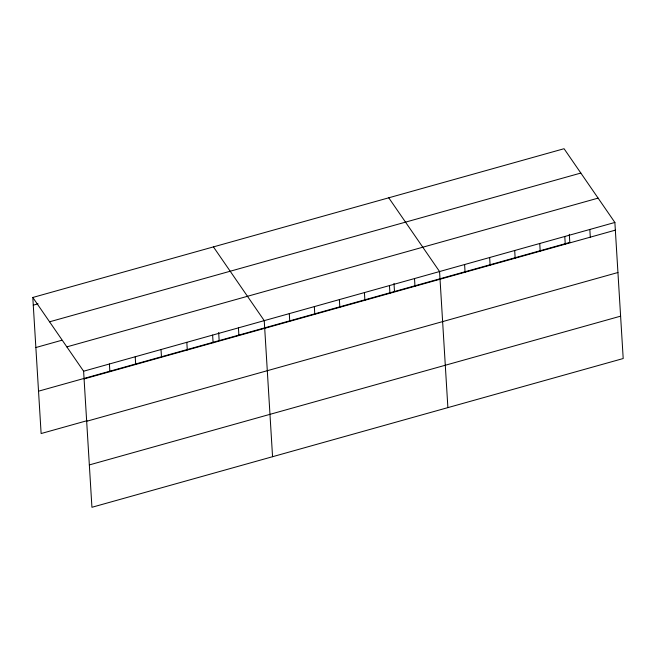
<?xml version="1.0" encoding="UTF-8"?>
<svg xmlns="http://www.w3.org/2000/svg" width="656" height="656" viewBox="0 0 656 656"><rect width="100%" height="100%" fill="white"/><g stroke="black" fill="none" stroke-linecap="round" stroke-linejoin="round"><path stroke-width="0.98" d="M32.8 297.471L564.07 148.715L614.877 222.458L623.2 358.529L91.93 507.285L83.607 371.214L32.8 297.471L41.123 433.542L86.994 420.701M33.267 305.163L38.048 303.826M49.569 321.809L580.839 173.053M35.859 347.532L61.664 340.3M66.838 346.876L598.108 198.12M83.607 371.214L614.877 222.458M38.532 391.181L569.802 242.417L569.31 234.299M84.075 378.906L615.344 230.149M86.666 421.275L617.936 272.511M89.339 464.924L620.609 316.159M388.754 197.809L439.561 271.543L447.884 407.614M213.43 246.894L264.237 320.636L272.56 456.707M589.834 229.469L590.302 237.16M564.783 236.48L565.259 244.171M539.74 243.499L540.208 251.182M514.698 250.51L515.165 258.202M489.647 257.521L490.122 265.213M464.604 264.532L465.071 272.224M414.51 278.562L414.986 286.254M393.985 283.392L394.486 291.51M389.467 285.573L389.935 293.265M364.424 292.584L364.892 300.276M339.373 299.595L339.849 307.287M314.331 306.614L314.798 314.298M289.288 313.625L289.755 321.317M238.431 327.861L238.907 335.552M218.669 332.477L219.161 340.603M212.626 335.085L213.102 342.776M186.821 342.317L187.296 350.001M161.023 349.541L161.491 357.233M135.218 356.766L135.685 364.457M109.413 363.99L109.88 371.681"/></g></svg>
